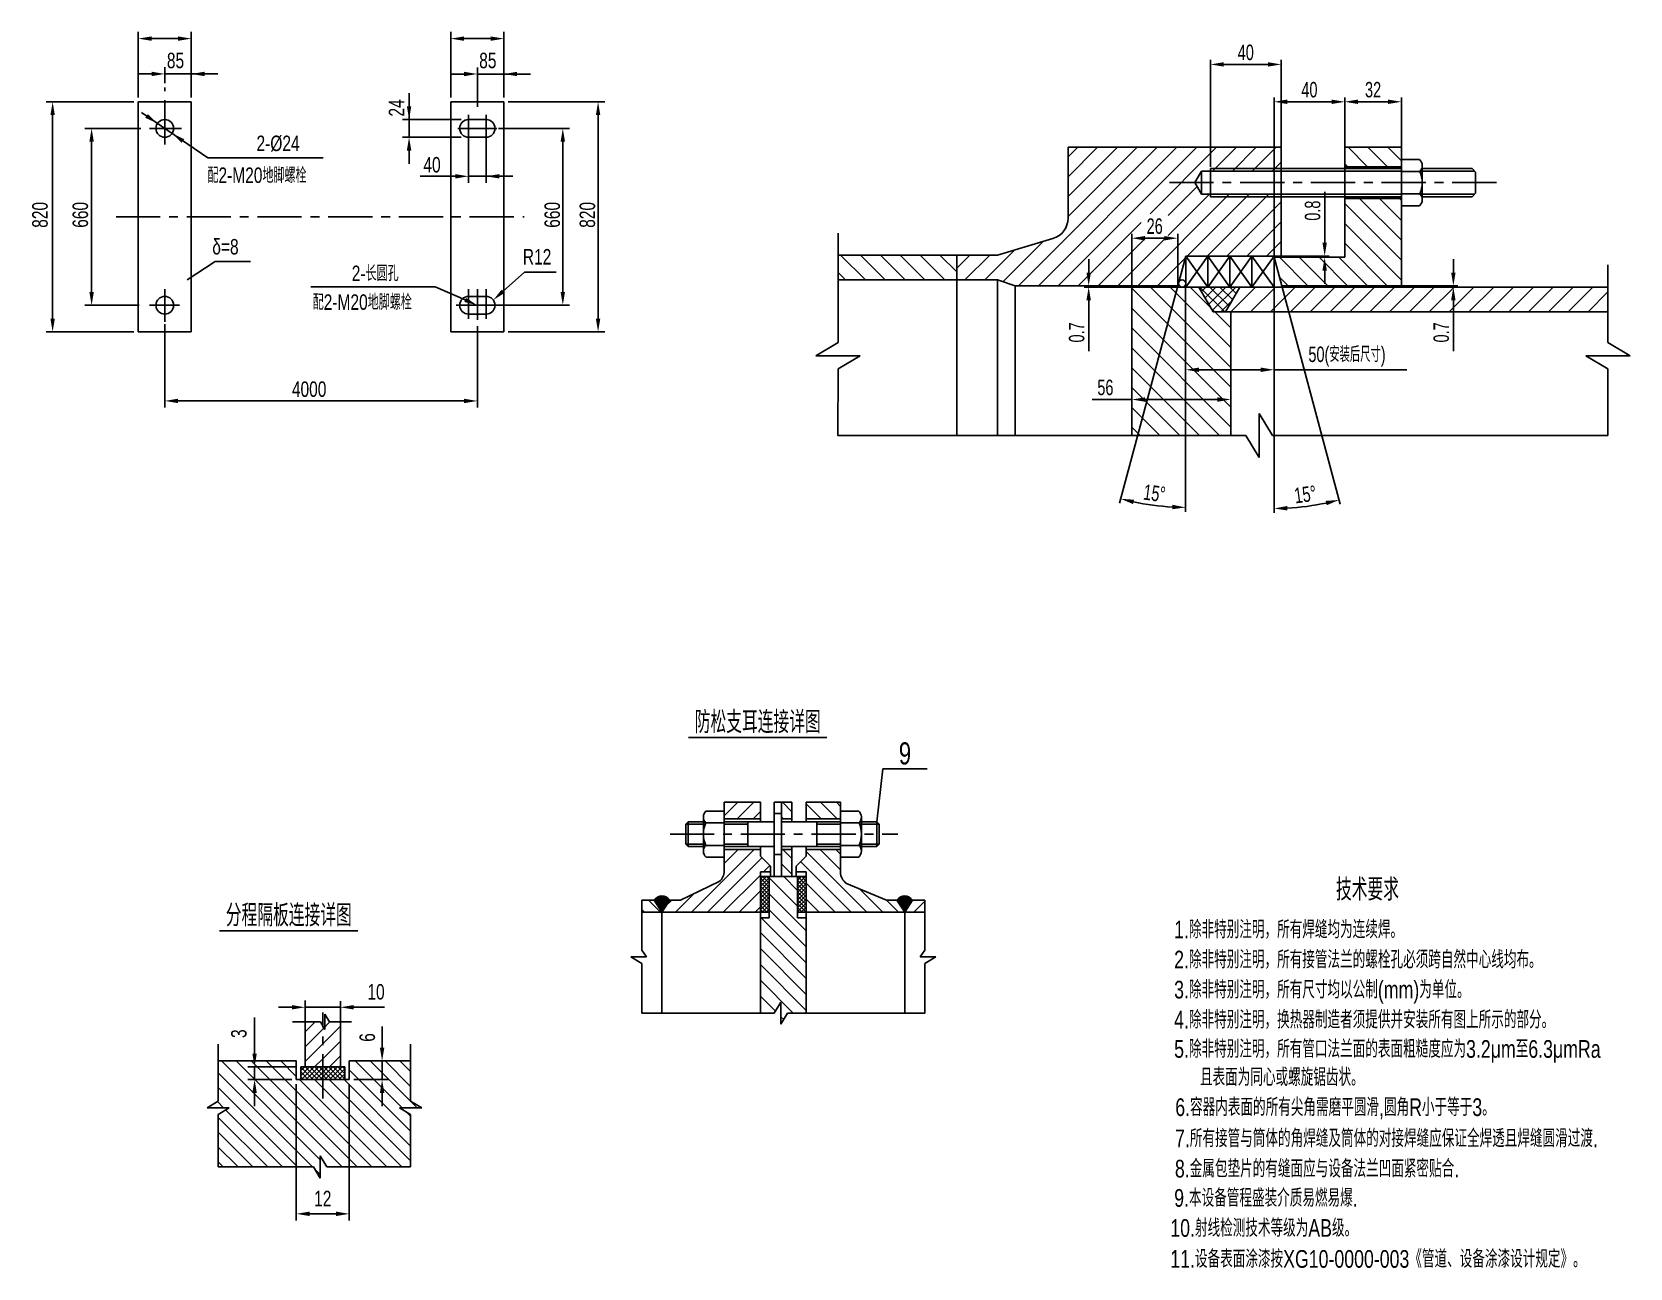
# Model space of a CAD drawing. Extents: x 54 to 831, y 10 to 584.
# Drawn here: x 53.9 to 415.4, y 14.5 to 294.1 of the extents above; entities that cross this region are included whole.
import ezdxf
from ezdxf.enums import TextEntityAlignment as Align

# ---------------------------------------------------------------- set-up
doc = ezdxf.new("R2010")
doc.units = 0
doc.header["$LTSCALE"] = 8
doc.linetypes.add('CENTER', pattern=[2, 1.25, -0.25, 0.25, -0.25])
doc.layers.get('0').update_dxf_attribs({"color": 2, "linetype": 'CONTINUOUS'})
doc.layers.get('Defpoints').update_dxf_attribs({"linetype": 'CONTINUOUS'})
doc.layers.add('CEN', color=3, linetype='CENTER')
doc.layers.add('OT', color=1, linetype='CONTINUOUS')
doc.styles.get("Standard").update_dxf_attribs({"font": 'PV_E.shx', "width": 0.7, "bigfont": 'PV_C.shx'})
doc.dimstyles.new('STANDARD$0', dxfattribs={"dimtxt": 3.5, "dimasz": 3, "dimexe": 1, "dimexo": 0, "dimgap": 0.5, "dimtad": 1, "dimdec": 0, "dimlfac": 3, "dimrnd": 1.38778e-17, "dimzin": 0, "dimdsep": 46, "dimtxsty": 'Standard', "dimcen": -3, "dimclrd": 256, "dimclre": 256, "dimclrt": 2, "dimadec": 0, "dimazin": 0, "dimtp": 1, "dimtfac": 1, "dimtdec": 0, "dimtmove": 0, "dimatfit": 2, "dimfxl": 0, "dimtolj": 1, "dimtzin": 9, "dimlwd": -1, "dimlwe": -1, "dimarcsym": 0})
doc.dimstyles.new('STANDARD$2', dxfattribs={"dimtxt": 3.5, "dimasz": 3, "dimexe": 1.5, "dimexo": 1, "dimgap": 0.5, "dimtad": 1, "dimzin": 0, "dimdsep": 46, "dimtxsty": 'Standard', "dimcen": 0.09, "dimclrd": 7, "dimclre": 7, "dimclrt": 2, "dimadec": 0, "dimazin": 0, "dimtfac": 1, "dimtofl": 0, "dimtmove": 2, "dimatfit": 3, "dimfxl": 0, "dimtolj": 1, "dimlwd": 25, "dimlwe": 25, "dimarcsym": 0})
pattern_1 = [(135, (-78.801, -93.479), (-1.796051, -1.796051), [])]

# ---------------------------------------------------------------- blocks, each defined once
blk = doc.blocks.new('*X7')
at = {"color": 0}
for p, q in [((49.19, 42.37), (51.84, 45.03)), ((49.19, 43.43), (50.78, 45.03)), ((49.19, 44.5), (49.72, 45.03)), ((52.05, 41.56), (49.19, 44.42)), ((49.19, 41.31), (52.05, 44.18)), ((52.05, 42.62), (49.65, 45.03)), ((52.05, 43.68), (50.71, 45.03)), ((52.05, 44.74), (51.77, 45.03)), ((52.05, 40.5), (49.19, 43.36)), ((49.19, 40.25), (52.05, 43.11)), ((52.05, 39.44), (49.19, 42.3)), ((49.19, 39.19), (52.05, 42.05)), ((52.05, 38.38), (49.19, 41.24)), ((49.19, 38.13), (52.05, 40.99)), ((52.05, 37.32), (49.19, 40.18)), ((49.19, 37.07), (52.05, 39.93)), ((52.05, 36.26), (49.19, 39.12)), ((49.19, 36.01), (52.05, 38.87)), ((52.05, 35.2), (49.19, 38.06)), ((51.16, 35.03), (49.19, 37)), ((49.27, 35.03), (52.05, 37.81)), ((50.33, 35.03), (52.05, 36.75)), ((50.1, 35.03), (49.19, 35.94)), ((51.39, 35.03), (52.05, 35.69))]:
    blk.add_line(p, q, dxfattribs=at)
blk = doc.blocks.new('*D37')
for p, q in [((346.34, 246.41), (346.34, 257.95)), ((334.89, 243.13), (347.34, 243.13)), ((336.49, 243.41), (347.34, 243.41)), ((346.34, 243.13), (346.34, 243.41)), ((346.34, 240.13), (346.34, 237.13))]:
    blk.add_line(p, q)
for points in [[(345.84, 246.41), (346.84, 246.41), (346.34, 243.41)], [(345.84, 240.13), (346.84, 240.13), (346.34, 243.13)]]:
    blk.add_solid(points)
at = {"layer": 'Defpoints', "color": 0}
for p in [(334.89, 243.13), (336.49, 243.41), (346.34, 243.41)]:
    blk.add_point(p, dxfattribs=at)
at = {"color": 2, "insert": (343.62, 253.68), "char_height": 3.5, "attachment_point": 5, "rotation": 90}
blk.add_mtext('\\A1;0.8', dxfattribs=at)
blk = doc.blocks.new('*D38')
for p, q in [((302.69, 236.41), (302.69, 248.44)), ((310.09, 247.44), (305.69, 247.44)), ((313.09, 236.69), (313.09, 248.44))]:
    blk.add_line(p, q)
for points in [[(305.69, 247.94), (305.69, 246.94), (302.69, 247.44)], [(310.09, 247.94), (310.09, 246.94), (313.09, 247.44)]]:
    blk.add_solid(points)
at = {"layer": 'Defpoints', "color": 0}
for p in [(302.69, 247.44), (302.69, 236.41), (313.09, 236.69)]:
    blk.add_point(p, dxfattribs=at)
at = {"color": 2, "insert": (307.89, 250.16), "char_height": 3.5, "attachment_point": 5}
blk.add_mtext('\\A1;26', dxfattribs=at)
blk = doc.blocks.new('*D39')
for p, q in [((314.89, 236.41), (314.89, 216.69)), ((334.89, 236.41), (334.89, 216.69)), ((317.89, 217.69), (331.89, 217.69)), ((334.89, 217.69), (364.89, 217.69))]:
    blk.add_line(p, q)
for points in [[(317.89, 218.19), (317.89, 217.19), (314.89, 217.69)], [(331.89, 218.19), (331.89, 217.19), (334.89, 217.69)]]:
    blk.add_solid(points)
at = {"layer": 'Defpoints', "color": 0}
for p in [(314.89, 236.41), (334.89, 236.41), (334.89, 217.69)]:
    blk.add_point(p, dxfattribs=at)
at = {"color": 2, "insert": (351.39, 220.67), "char_height": 3.5, "attachment_point": 5}
blk.add_mtext('\\A1;50(安装后尺寸)', dxfattribs=at)
blk = doc.blocks.new('*D40')
for p, q in [((334.89, 243.13), (334.89, 279.3)), ((350.89, 268.01), (350.89, 279.3)), ((347.89, 278.3), (337.89, 278.3))]:
    blk.add_line(p, q)
for points in [[(337.89, 278.8), (337.89, 277.8), (334.89, 278.3)], [(347.89, 278.8), (347.89, 277.8), (350.89, 278.3)]]:
    blk.add_solid(points)
at = {"layer": 'Defpoints', "color": 0}
for p in [(334.89, 278.3), (350.89, 268.01), (334.89, 243.13)]:
    blk.add_point(p, dxfattribs=at)
at = {"color": 2, "insert": (342.89, 281.02), "char_height": 3.5, "attachment_point": 5}
blk.add_mtext('\\A1;40', dxfattribs=at)
blk = doc.blocks.new('*D41')
for p, q in [((350.89, 268.01), (350.89, 279.3)), ((363.69, 268.01), (363.69, 279.3)), ((353.89, 278.3), (360.69, 278.3))]:
    blk.add_line(p, q)
for points in [[(353.89, 278.8), (353.89, 277.8), (350.89, 278.3)], [(360.69, 278.8), (360.69, 277.8), (363.69, 278.3)]]:
    blk.add_solid(points)
at = {"layer": 'Defpoints', "color": 0}
for p in [(363.69, 278.3), (350.89, 268.01), (363.69, 268.01)]:
    blk.add_point(p, dxfattribs=at)
at = {"color": 2, "insert": (357.29, 281.02), "char_height": 3.5, "attachment_point": 5}
blk.add_mtext('\\A1;32', dxfattribs=at)
blk = doc.blocks.new('*D42')
for p, q in [((375.45, 239.69), (375.45, 242.69)), ((363.69, 236.69), (376.45, 236.69)), ((363.69, 236.41), (376.45, 236.41)), ((375.45, 236.69), (375.45, 236.41)), ((375.45, 233.41), (375.45, 221.87))]:
    blk.add_line(p, q)
for points in [[(374.95, 239.69), (375.95, 239.69), (375.45, 236.69)], [(374.95, 233.41), (375.95, 233.41), (375.45, 236.41)]]:
    blk.add_solid(points)
at = {"layer": 'Defpoints', "color": 0}
for p in [(363.69, 236.69), (363.69, 236.41), (375.45, 236.41)]:
    blk.add_point(p, dxfattribs=at)
at = {"color": 2, "insert": (372.73, 226.14), "char_height": 3.5, "attachment_point": 5, "rotation": 90}
blk.add_mtext('\\A1;0.7', dxfattribs=at)
blk = doc.blocks.new('*D43')
for p, q in [((292.95, 239.69), (292.95, 242.69)), ((299.55, 236.69), (291.95, 236.69)), ((302.69, 236.41), (291.95, 236.41)), ((292.95, 236.69), (292.95, 236.41)), ((292.95, 233.41), (292.95, 221.87))]:
    blk.add_line(p, q)
for points in [[(292.45, 239.69), (293.45, 239.69), (292.95, 236.69)], [(292.45, 233.41), (293.45, 233.41), (292.95, 236.41)]]:
    blk.add_solid(points)
at = {"layer": 'Defpoints', "color": 0}
for p in [(292.95, 236.41), (299.55, 236.69), (302.69, 236.41)]:
    blk.add_point(p, dxfattribs=at)
at = {"color": 2, "insert": (290.24, 226.14), "char_height": 3.5, "attachment_point": 5, "rotation": 90}
blk.add_mtext('\\A1;0.7', dxfattribs=at)
blk = doc.blocks.new('*D44')
for p, q in [((313.09, 236.69), (299.92, 187.54)), ((314.89, 236.41), (314.89, 185.57))]:
    blk.add_line(p, q)
blk.add_arc((314.89, 243.41), 56.84, 258.0246, 266.9754)
for points in [[(302.98, 187.32), (303.22, 188.3), (300.18, 188.51)], [(311.91, 187.15), (311.88, 186.15), (314.89, 186.57)]]:
    blk.add_solid(points)
at = {"layer": 'Defpoints', "color": 0}
for p in [(314.89, 243.41), (314.89, 243.41), (313.09, 236.69), (314.89, 236.41), (305.02, 187.44)]:
    blk.add_point(p, dxfattribs=at)
at = {"color": 2, "insert": (307.83, 189.75), "char_height": 3.5, "attachment_point": 5, "rotation": 352.5}
blk.add_mtext('\\A1;15°', dxfattribs=at)
blk = doc.blocks.new('*D45')
for p, q in [((334.89, 236.41), (334.89, 185.31)), ((336.62, 236.69), (349.86, 187.28))]:
    blk.add_line(p, q)
blk.add_arc((334.89, 243.13), 56.81, 273.0257, 281.9743)
for points in [[(346.56, 188.04), (346.8, 187.06), (349.6, 188.25)], [(337.9, 185.89), (337.88, 186.89), (334.89, 186.31)]]:
    blk.add_solid(points)
at = {"layer": 'Defpoints', "color": 0}
for p in [(334.89, 243.41), (334.89, 243.13), (334.89, 236.41), (336.62, 236.69), (339.84, 186.53)]:
    blk.add_point(p, dxfattribs=at)
at = {"color": 2, "insert": (341.95, 189.49), "char_height": 3.5, "attachment_point": 5, "rotation": 7.5}
blk.add_mtext('\\A1;15°', dxfattribs=at)
blk = doc.blocks.new('*D46')
for p, q in [((302.69, 213.67), (302.69, 209.96)), ((325.09, 213.72), (325.09, 209.96)), ((302.69, 210.96), (293.77, 210.96)), ((322.09, 210.96), (305.69, 210.96))]:
    blk.add_line(p, q)
for points in [[(305.69, 211.46), (305.69, 210.46), (302.69, 210.96)], [(322.09, 211.46), (322.09, 210.46), (325.09, 210.96)]]:
    blk.add_solid(points)
at = {"layer": 'Defpoints', "color": 0}
for p in [(302.69, 213.67), (325.09, 213.72), (302.69, 210.96)]:
    blk.add_point(p, dxfattribs=at)
at = {"color": 2, "insert": (296.73, 213.68), "char_height": 3.5, "attachment_point": 5}
blk.add_mtext('\\A1;56', dxfattribs=at)
blk = doc.blocks.new('*X47')
at = {"color": 0}
for p, q in [((151.6, 198.42), (149.46, 200.55)), ((149.66, 196.82), (149.26, 197.23)), ((151.6, 187.82), (149.54, 189.87)), ((151.6, 184.28), (149.26, 186.62))]:
    blk.add_line(p, q, dxfattribs=at)
blk = doc.blocks.new('*D48')
for p, q in [((320.49, 263.61), (320.49, 287.75)), ((323.49, 286.75), (333.49, 286.75)), ((336.49, 268.01), (336.49, 287.75))]:
    blk.add_line(p, q)
for points in [[(323.49, 287.25), (323.49, 286.25), (320.49, 286.75)], [(333.49, 287.25), (333.49, 286.25), (336.49, 286.75)]]:
    blk.add_solid(points)
at = {"layer": 'Defpoints', "color": 0}
for p in [(336.49, 286.75), (336.49, 268.01), (320.49, 263.61)]:
    blk.add_point(p, dxfattribs=at)
at = {"color": 2, "insert": (328.49, 289.46), "char_height": 3.5, "attachment_point": 5}
blk.add_mtext('\\A1;40', dxfattribs=at)

msp = doc.modelspace()

# ---------------------------------------------------------------- hatches: boundary and pattern name
h = msp.add_hatch()
h.set_pattern_fill('ANSI31', color=256, angle=90, style=0)
h.paths.add_polyline_path([(363.6917907, 268.0094913), (350.8917907, 268.0094913), (350.8917907, 263.6094913), (363.6917907, 263.6094913)])
h.paths.add_polyline_path([(363.6917907, 256.4094913), (350.8917907, 256.4094913), (350.8917907, 243.1294913), (334.8917907, 243.1294913), (336.6173835, 236.6894913), (363.6917907, 236.6894913)])
h = msp.add_hatch()
h.set_pattern_fill('ANSI31', color=256, angle=90, style=0)
h.paths.add_polyline_path([(263.0911722, 243.6094913), (236.2549125, 243.6094913), (236.2549125, 238.0094913), (263.0911722, 238.0094913)])
h = msp.add_hatch()
h.set_pattern_fill('ANSI31', color=256, angle=90, style=0)
h.paths.add_polyline_path([(325.0911722, 230.8094913), (321.0911722, 230.8094913), (317.8580107, 236.4094913), (302.6911722, 236.4094913), (302.6911722, 202.8255019), (325.0911722, 202.8255019)])
h.paths.add_polyline_path([(321.8575165, 223.199324), (327.9260649, 223.199324), (327.9260649, 217.6186153), (321.8575165, 217.6186153)], flags=9)
h = msp.add_hatch()
h.set_pattern_fill('ANSI37', color=256, scale=0.5, style=0)
h.paths.add_polyline_path([(327.1243337, 236.4094913), (317.8580107, 236.4094913), (321.0911722, 230.8094913), (323.8911722, 230.8094913)])
h = msp.add_hatch()
h.set_pattern_fill('ANSI31', color=256, style=0)
h.paths.add_polyline_path([(410.4210974, 236.4094913), (327.1243337, 236.4094913), (323.8911722, 230.8094913), (410.4210974, 230.8094913)])
h = msp.add_hatch()
h.set_pattern_fill('ANSI31', color=256, scale=0.8, angle=90, style=0)
h.set_pattern_definition(pattern_1)
h.paths.add_polyline_path([(236.817197, 116.1507558), (236.817197, 119.8872486), (229.0676759, 119.8872486), (229.0676759, 116.1507558)])
h.paths.add_polyline_path([(229.0676759, 95.0272404), (251.321766, 95.0272404), (249.5694833, 97.7675319), (247.085365, 97.7675319), (238.1608533, 101.5377403, -0.2515899324), (236.817197, 104.039045), (236.817197, 109.2029399), (229.0676759, 109.2029399), (229.0676759, 107.6673483), (226.7999527, 105.399625), (226.7999527, 104.1378442), (229.0676759, 104.1378442)])
h.paths.add_polyline_path([(196.4175643, 95.0272404), (194.6526758, 97.7675319), (191.8681082, 97.7675319), (191.8681082, 95.0272404)])
h = msp.add_hatch()
h.set_pattern_fill('ANSI31', color=256, scale=0.8, style=0)
h.set_pattern_definition([(45, (-78.801, -93.479), (-1.796051, 1.796051), [])])
h.paths.add_polyline_path([(218.6716544, 116.1507558), (218.6716544, 119.8872486), (210.5071305, 119.8872486), (210.5071305, 116.1507558)])
h.paths.add_polyline_path([(218.6716544, 104.1378442), (220.9393776, 104.1378442), (220.9393776, 105.399625), (218.6716544, 107.6673483), (218.6716544, 109.2029399), (210.5071305, 109.2029399), (210.5071305, 104.300141, -0.2283962568), (209.3762372, 101.9535605), (200.6539653, 97.7675319), (198.169847, 97.7675319), (196.4175643, 95.0272404), (196.4965556, 95.0272404), (218.6716544, 95.0272404)])
h.paths.add_polyline_path([(255.871222, 95.0272404), (255.871222, 97.7675319), (253.0866545, 97.7675319), (251.321766, 95.0272404)])
h = msp.add_hatch()
h.set_pattern_fill('ANSI31', color=256, scale=0.8, angle=90, style=0)
h.set_pattern_definition(pattern_1)
h.paths.add_polyline_path([(229.0676759, 93.7680743), (227.0784544, 93.7680743), (227.0784544, 103.064334), (220.6608759, 103.064334), (220.6608759, 93.7680743), (218.6716544, 93.7680743), (218.6716544, 72.1750566), (221.8258939, 72.1750566), (223.3258939, 74.6750566), (223.3258939, 69.6750566), (224.8258939, 72.1750566), (229.0676759, 72.1750566)])
h = msp.add_hatch()
h.set_pattern_fill('ANSI37', color=256, scale=5, angle=90, style=0)
h.set_pattern_definition([(135, (74.21306, -94.9026), (-0.4419417, -0.4419417), []), (225, (74.21306, -94.9026), (0.4419417, -0.4419417), [])])
h.paths.add_polyline_path([(220.6608759, 103.064334), (218.6716544, 103.064334), (218.6716544, 95.0272404), (220.6608759, 95.0272404)])
h.paths.add_polyline_path([(229.0676759, 103.064334), (227.0784544, 103.064334), (227.0784544, 95.0272404), (229.0676759, 95.0272404)])
h = msp.add_hatch()
h.set_pattern_fill('ANSI31', color=256, scale=0.75, angle=90, style=0)
h.set_pattern_definition([(135, (-274.2636, -146.8647), (-1.683798, -1.683798), [])])
h.paths.add_polyline_path([(98.5094266, 50.7808317), (96.1062036, 49.3388979), (96.0093708, 49.2420651), (95.9923032, 37.3964712), (117.5720421, 37.3964712), (119.0720421, 34.8964712), (119.0720421, 39.8964712), (120.5720421, 37.3964712), (139.5509728, 37.3964712), (139.5509728, 49.2808317), (137.0509728, 50.7808317), (141.5844416, 50.7808317), (141.7593908, 50.955781), (139.5509728, 52.2808317), (139.5509728, 61.3699365), (125.6829411, 61.3699365), (125.6829411, 57.1559656), (113.6829411, 57.1559656), (113.6829411, 61.3699365), (96.0094266, 61.3699365), (96.0094266, 52.2808317), (93.5094266, 50.7808317)])

# ---------------------------------------------------------------- linework, layer by layer
for p, q in [((77.9394383, 279.2811599), (77.9394383, 294.0888668)), ((89.9394383, 279.2811599), (89.9394383, 294.0888668)), ((148.6454315, 279.2811599), (148.6454315, 294.0836224)), ((160.6454315, 279.2811599), (160.6454315, 294.0836224)), ((86.9394383, 292.5888668), (80.9394383, 292.5888668)), ((151.6454315, 292.5836224), (157.6454315, 292.5836224)), ((83.9394383, 282.5248525), (83.9394383, 286.0993549)), ((89.9394383, 279.2811599), (89.9394383, 286.0993549)), ((154.6454315, 277.1933728), (154.6454315, 286.0836224)), ((160.6454315, 279.2811599), (160.6454315, 286.0836224)), ((80.9394383, 284.5993549), (77.9394383, 284.5993549)), ((83.9394383, 284.5993549), (95.9394383, 284.5993549)), ((151.6454315, 284.5836224), (148.6454315, 284.5836224)), ((154.6454315, 284.5836224), (166.6454315, 284.5836224)), ((139.2010135, 270.2811599), (139.2010135, 280.2811599)), ((76.9394383, 278.2811599), (57.0661704, 278.2811599)), ((58.5661704, 275.2811599), (58.5661704, 229.2811599)), ((93.6817011, 265.654191), (78.6999191, 275.8452325)), ((161.6454315, 278.2811599), (183.4570251, 278.2811599)), ((181.9570251, 275.2811599), (181.9570251, 229.2811599)), ((78.5006705, 272.2811599), (65.882545, 272.2811599)), ((150.9523464, 274.2811599), (137.7010135, 274.2811599)), ((159.4009291, 272.2811599), (175.480305, 272.2811599)), ((67.382545, 269.2811599), (67.382545, 235.2811599)), ((150.9523464, 270.2811599), (137.7010135, 270.2811599)), ((152.6454315, 269.2811599), (152.6454315, 259.9470243)), ((156.6454315, 269.2811599), (156.6454315, 259.9470243)), ((173.980305, 269.2811599), (173.980305, 235.2811599)), ((277.1006439, 236.6894913), (308.4206439, 268.0094913)), ((281.5907719, 236.6894913), (312.9107719, 268.0094913)), ((286.0809, 236.6894913), (317.4009, 268.0094913)), ((288.2911722, 265.8405319), (290.4601316, 268.0094913)), ((288.2911722, 261.3504038), (294.9502597, 268.0094913)), ((288.2911722, 256.8602757), (299.4403878, 268.0094913)), ((288.2911722, 252.3701477), (303.9305158, 268.0094913)), ((306.8315736, 252.9500369), (321.8910281, 268.0094913)), ((320.9811561, 262.6094913), (326.3811561, 268.0094913)), ((325.4712842, 262.6094913), (330.8712842, 268.0094913)), ((329.9614123, 262.6094913), (335.3614123, 268.0094913)), ((93.6817011, 265.654191), (119.7772895, 265.654191)), ((139.2464299, 267.2811599), (139.2464299, 264.2811599)), ((334.4515403, 262.6094913), (336.4917907, 264.6497418)), ((149.6454315, 261.4470243), (141.7076646, 261.4470243)), ((152.6454315, 261.4470243), (162.6454315, 261.4470243)), ((320.4917907, 262.6094913), (363.6917907, 262.6094913)), ((368.4093218, 262.6094913), (380.2917907, 262.6094913)), ((304.0414123, 236.6894913), (324.7614123, 257.4094913)), ((310.9254464, 252.5537816), (317.4996296, 259.1279648)), ((310.9254464, 248.0636535), (320.2712842, 257.4094913)), ((315.2515403, 243.4094913), (329.2515403, 257.4094913)), ((319.7416684, 243.4094913), (333.7416684, 257.4094913)), ((320.4917907, 257.4094913), (363.6917907, 257.4094913)), ((368.4093218, 257.4094913), (380.2917907, 257.4094913)), ((324.2317964, 243.4094913), (336.4917907, 255.6694856)), ((290.5710281, 236.6894913), (304.856898, 250.9753612)), ((328.7219245, 243.4094913), (336.4917907, 251.1793576)), ((236.2549125, 223.8790107), (236.2549125, 248.6094913)), ((273.5237614, 237.6027369), (282.6330917, 246.7120672)), ((295.0611561, 236.6894913), (305.740993, 247.3693282)), ((299.5512842, 236.6894913), (310.2311211, 247.3693282)), ((333.2120526, 243.4094913), (336.4917907, 246.6892295)), ((263.0911722, 240.6405319), (266.0601316, 243.6094913)), ((264.9502597, 238.0094913), (270.5502597, 243.6094913)), ((269.4403878, 238.0094913), (276.218623, 244.7877266)), ((308.5315403, 236.6894913), (314.7601133, 242.9180643)), ((89.0116991, 238.0177352), (95.3091102, 242.21286)), ((103.3418523, 242.21286), (95.3091102, 242.21286)), ((160.4961628, 235.4631239), (165.3241943, 239.7490509)), ((165.3241943, 239.7490509), (166.0028294, 239.7490509)), ((166.0028294, 239.7490509), (172.498956, 239.7490509)), ((410.4210974, 223.8790107), (410.4210974, 241.4094913)), ((116.9952829, 236.4496453), (145.1176081, 236.4496453)), ((151.8969661, 233.4836316), (145.1176081, 236.4496453)), ((313.0216684, 236.6894913), (313.1166123, 236.7844353)), ((78.1726798, 232.2811599), (65.882545, 232.2811599)), ((158.9533156, 232.2811599), (175.480305, 232.2811599)), ((83.9394383, 227.9719971), (83.9394383, 209.1433842)), ((76.9394383, 226.2811599), (57.0661704, 226.2811599)), ((154.6454315, 227.5618055), (154.6454315, 209.1433842)), ((161.6454315, 226.2811599), (183.4570251, 226.2811599)), ((231.2549125, 220.8790107), (236.2549125, 223.8790107)), ((241.2549125, 220.8790107), (231.2549125, 220.8790107)), ((241.2549125, 220.8790107), (236.2549125, 217.8790107)), ((405.4210974, 220.8790107), (410.4210974, 217.8790107)), ((405.4210974, 220.8790107), (415.4210974, 220.8790107)), ((415.4210974, 220.8790107), (410.4210974, 223.8790107)), ((414.8379333, 221.2289091), (414.4880349, 220.8790107)), ((236.263565, 217.8842021), (236.1864188, 202.8255019)), ((410.4210974, 217.8790107), (410.4210974, 202.8255019)), ((86.9394383, 210.6433842), (151.6454315, 210.6433842)), ((331.5053746, 207.8255019), (331.5053746, 197.8255019)), ((331.5053746, 207.8255019), (334.5053746, 202.8255019)), ((328.5053746, 202.8255019), (236.1864188, 202.8255019)), ((331.5053746, 197.8255019), (328.5053746, 202.8255019)), ((334.5053746, 202.8255019), (410.4210974, 202.8255019)), ((245.0147417, 115.4559742), (246.3910337, 127.4370823)), ((201.8095859, 114.9559742), (205.7895995, 114.9559742)), ((236.817197, 114.9559742), (231.4723214, 114.9559742)), ((245.5147417, 114.9559742), (241.5347281, 114.9559742)), ((201.8095859, 110.3977215), (205.7895995, 110.3977215)), ((236.817197, 110.3977215), (231.4723214, 110.3977215)), ((245.5147417, 110.3977215), (241.5347281, 110.3977215)), ((191.8681082, 86.4485595), (191.8681082, 97.7675319)), ((196.8089348, 95.6392816), (194.6643008, 97.7839156)), ((195.5899913, 98.5181386), (194.7258183, 97.6539656)), ((196.8965012, 95.7762216), (194.7622913, 97.9104314)), ((195.0024096, 98.1550633), (194.7882439, 97.9408976)), ((195.9209184, 98.6245594), (194.8137679, 97.5174088)), ((196.9840676, 95.9131616), (194.868685, 98.0285442)), ((196.1907681, 98.6699026), (194.9017175, 97.380852)), ((197.0716341, 96.0501015), (194.9833845, 98.1383511)), ((196.4265606, 98.6811887), (194.9896671, 97.2442952)), ((196.6390192, 98.6691409), (195.0776167, 97.1077384)), ((197.1592005, 96.1870415), (195.1064302, 98.2398118)), ((196.833702, 98.6393173), (195.1655663, 96.9711816)), ((197.2467669, 96.3239815), (195.2380039, 98.3327445)), ((197.0139111, 98.59502), (195.2535159, 96.8346248)), ((197.1817734, 98.5383759), (195.3414655, 96.698068)), ((197.3343333, 96.4609215), (195.3784443, 98.4168105)), ((197.3387269, 98.470823), (195.4294151, 96.5615112)), ((197.4857685, 98.3933582), (195.5173647, 96.4249544)), ((197.4218998, 96.5978614), (195.528279, 98.4914823)), ((197.623591, 98.3066742), (195.6053143, 96.2883976)), ((197.5094662, 96.7348014), (195.6882788, 98.5559888)), ((197.7526627, 98.2112396), (195.6932639, 96.1518408)), ((197.8732744, 98.1073449), (195.7812135, 96.015284)), ((197.5970326, 96.8717414), (195.8595511, 98.6092229)), ((197.9855658, 97.9951298), (195.8691631, 95.8787271)), ((198.0895374, 97.8745951), (195.9571127, 95.7421703)), ((197.6845991, 97.0086814), (196.043701, 98.6495794)), ((198.1039885, 97.6645398), (196.0450623, 95.6056135)), ((197.7721655, 97.1456213), (196.2431302, 98.6746566)), ((197.8597319, 97.2825613), (196.4616406, 98.6806526)), ((197.9472983, 97.4195013), (196.7058404, 98.6609592)), ((198.0348648, 97.5564413), (196.989238, 98.6020681)), ((198.1224312, 97.6933812), (197.350822, 98.4649905)), ((250.2323886, 98.3809736), (249.5887761, 97.7373611)), ((251.7539716, 95.6983136), (249.6181849, 97.8341003)), ((250.6460935, 98.5701721), (249.6763425, 97.6004211)), ((251.8419212, 95.8348704), (249.7194621, 97.9573294)), ((250.9477536, 98.6473258), (249.763909, 97.4634811)), ((251.9298708, 95.9714272), (249.829088, 98.0722099)), ((251.2025064, 98.6775721), (249.8514754, 97.3265411)), ((251.4283433, 98.6789026), (249.9390418, 97.1896012)), ((252.0178204, 96.107984), (249.9470191, 98.1787852)), ((251.633392, 98.6594449), (250.0266082, 97.0526612)), ((252.10577, 96.2445408), (250.0733497, 98.276961)), ((251.8221365, 98.623683), (250.1141747, 96.9157212)), ((251.9973392, 98.5743794), (250.2017411, 96.7787813)), ((252.1937196, 96.3810976), (250.20832, 98.3664971)), ((252.1608189, 98.5133526), (250.2893075, 96.6418413)), ((252.2816691, 96.5176544), (250.3523373, 98.4469863)), ((252.3138203, 98.4418477), (250.376874, 96.5049013)), ((252.45721, 98.360731), (250.4644404, 96.3679613)), ((252.3696187, 96.6542112), (250.5060155, 98.5178145)), ((252.5915862, 98.2706007), (250.5520068, 96.2310214)), ((252.7173438, 98.171852), (250.6395733, 96.0940814)), ((252.4575683, 96.790768), (250.6702423, 98.578094)), ((252.8347128, 98.0647145), (250.7271397, 95.9571414)), ((252.9437779, 97.9492732), (250.8147061, 95.8202014)), ((252.5455179, 96.9273248), (250.8462941, 98.6265487)), ((253.0444864, 97.8254754), (250.9022725, 95.6832615)), ((252.6334675, 97.0638816), (251.0360388, 98.6613104)), ((252.7214171, 97.2004384), (251.2423236, 98.679532)), ((252.8093667, 97.3369952), (251.469797, 98.6765649)), ((252.8973163, 97.473552), (251.7269683, 98.6439001)), ((252.9852659, 97.6101089), (252.0330432, 98.5623316)), ((253.0732155, 97.7466657), (252.4623076, 98.3575736)), ((255.871222, 86.4485595), (255.871222, 97.7675319)), ((196.7213683, 95.5023417), (195.0082177, 97.2154923)), ((196.6338019, 95.3654017), (195.4144382, 96.5847654)), ((196.5462355, 95.2284617), (195.8206587, 95.9540384)), ((197.7058152, 97.0418601), (196.1330119, 95.4690567)), ((197.307642, 96.4191805), (196.2209615, 95.3324999)), ((196.458669, 95.0915217), (196.2268793, 95.3233115)), ((196.9094688, 95.7965008), (196.3089111, 95.1959431)), ((196.5112955, 95.1738212), (196.3968607, 95.0593863)), ((251.666022, 95.5617568), (249.7632197, 97.4645591)), ((251.5780724, 95.4251999), (250.1613929, 96.8418794)), ((251.4901228, 95.2886431), (250.5595662, 96.2191998)), ((251.4021732, 95.1520863), (250.9577394, 95.5965201)), ((252.861575, 97.4180575), (250.989839, 95.5463215)), ((252.4553544, 96.7873306), (251.0774054, 95.4093815)), ((252.0491339, 96.1566036), (251.1649718, 95.2724415)), ((251.6429134, 95.5258767), (251.2525383, 95.1355016)), ((192.8818138, 84.9485595), (189.3681082, 84.9485595)), ((189.3681082, 84.9485595), (191.8681082, 83.4485595)), ((191.8681082, 86.4485595), (192.8818138, 84.9485595)), ((191.8681082, 72.1750566), (191.8681082, 83.4485595)), ((255.871222, 86.4485595), (254.8575164, 84.9485595)), ((254.8575164, 84.9485595), (258.371222, 84.9485595)), ((258.371222, 84.9485595), (255.871222, 83.4485595)), ((255.871222, 72.1750566), (255.871222, 83.4485595)), ((112.6829411, 73.5131199), (109.6829411, 73.5131199)), ((115.6829411, 67.9496081), (115.6829411, 75.0131199)), ((115.6829411, 73.5131199), (123.6829411, 73.5131199)), ((123.6829411, 67.9557717), (123.6829411, 74.8735177)), ((126.6829411, 73.5131199), (129.6829411, 73.5131199)), ((129.6829411, 73.5131199), (133.6681024, 73.5131199)), ((223.3258939, 74.6750566), (221.8258939, 72.1750566)), ((223.3258939, 69.6750566), (223.3258939, 74.6750566)), ((104.2509985, 63.0182166), (104.2509985, 71.1660733)), ((119.1266333, 70.2248228), (112.8534922, 70.2248228)), ((115.6829411, 67.9668319), (117.9409319, 70.2248228)), ((120.1766333, 68.4748228), (119.1266333, 70.2248228)), ((119.6829411, 68.5992359), (121.308362, 70.2246568)), ((119.6829411, 65.2316398), (123.6829411, 69.2316398)), ((120.1766333, 71.9748228), (121.2266333, 70.2248228)), ((120.1766333, 71.9748228), (120.1766333, 68.4748228)), ((121.2266333, 70.2248228), (126.1620896, 70.2148001)), ((133.0975515, 67.3699365), (133.0975515, 69.1534849)), ((191.8681082, 72.1750566), (221.8258939, 72.1750566)), ((224.8258939, 72.1750566), (223.3258939, 69.6750566)), ((224.8258939, 72.1750566), (255.871222, 72.1750566)), ((96.0094266, 52.2808317), (96.0094266, 65.2055695)), ((115.6829411, 64.5992359), (119.6829411, 68.5992359)), ((115.6829411, 61.2316398), (119.6829411, 65.2316398)), ((119.6829411, 61.8640438), (123.6829411, 65.8640438)), ((133.0975515, 64.3699365), (133.0975515, 67.3699365)), ((139.5509728, 52.2808317), (139.5509728, 65.2055695)), ((117.8371139, 60.0182166), (119.6829411, 61.8640438)), ((121.2047099, 60.0182166), (123.6829411, 62.4964477)), ((113.6829411, 60.0182166), (102.7509985, 60.0182166)), ((104.2509985, 60.0182166), (104.2509985, 57.1559656)), ((126.6829411, 61.3699365), (134.5975515, 61.3699365)), ((133.0975515, 57.1559656), (133.0975515, 61.3699365)), ((112.6829411, 57.1559656), (102.7509985, 57.1559656)), ((113.6829411, 56.1559656), (113.6829411, 25.296446)), ((125.6829411, 56.1559656), (125.6829411, 25.296446)), ((126.6829411, 57.1559656), (134.5975515, 57.1559656)), ((93.5094266, 50.7808317), (96.0094266, 52.2808317)), ((98.5094266, 50.7808317), (93.5094266, 50.7808317)), ((98.5094266, 50.7808317), (96.0094266, 49.2808317)), ((104.2509985, 54.1559656), (104.2509985, 51.1559656)), ((133.0975515, 54.1559656), (133.0975515, 51.1559656)), ((137.0509728, 50.7808317), (142.0509728, 50.7808317)), ((137.0509728, 50.7808317), (139.5509728, 49.2808317)), ((142.0509728, 50.7808317), (139.5509728, 52.2808317)), ((141.7593908, 50.955781), (141.5844416, 50.7808317)), ((96.0094266, 49.2808317), (95.9923032, 37.3964712)), ((96.1062036, 49.3388979), (96.0093545, 49.2420488)), ((139.5509728, 49.2808317), (139.5509728, 37.3964712)), ((119.0720421, 39.8964712), (120.5720421, 37.3964712)), ((119.0720421, 39.8964712), (119.0720421, 34.8964712)), ((117.5720421, 37.3964712), (95.9923032, 37.3964712)), ((119.0720421, 34.8964712), (117.5720421, 37.3964712)), ((120.5720421, 37.3964712), (139.5509728, 37.3964712)), ((116.6829411, 26.796446), (122.6829411, 26.796446))]:
    msp.add_line(p, q)
for points in [[(80.9394383, 293.0888668), (80.9394383, 292.0888668), (77.9394383, 292.5888668)], [(86.9394383, 293.0888668), (86.9394383, 292.0888668), (89.9394383, 292.5888668)], [(151.6454315, 293.0836224), (151.6454315, 292.0836224), (148.6454315, 292.5836224)], [(157.6454315, 293.0836224), (157.6454315, 292.0836224), (160.6454315, 292.5836224)], [(80.9394383, 285.0993549), (80.9394383, 284.0993549), (83.9394383, 284.5993549)], [(92.9394383, 285.0993549), (92.9394383, 284.0993549), (89.9394383, 284.5993549)], [(151.6454315, 285.0836224), (151.6454315, 284.0836224), (154.6454315, 284.5836224)], [(163.6454315, 285.0836224), (163.6454315, 284.0836224), (160.6454315, 284.5836224)], [(58.0661704, 275.2811599), (59.0661704, 275.2811599), (58.5661704, 278.2811599)], [(79.5240262, 274.6799379), (80.0864657, 275.5067764), (82.2857614, 273.4060388)], [(139.7010135, 277.2811599), (138.7010135, 277.2811599), (139.2010135, 274.2811599)], [(181.4570251, 275.2811599), (182.4570251, 275.2811599), (181.9570251, 278.2811599)], [(66.882545, 269.2811599), (67.882545, 269.2811599), (67.382545, 272.2811599)], [(173.480305, 269.2811599), (174.480305, 269.2811599), (173.980305, 272.2811599)], [(87.7659378, 269.0241825), (88.3351116, 269.8463998), (85.5838729, 271.1428124)], [(139.7010135, 267.2811599), (138.7010135, 267.2811599), (139.2010135, 270.2811599)], [(149.6454315, 261.9470243), (149.6454315, 260.9470243), (152.6454315, 261.4470243)], [(159.6454315, 261.9470243), (159.6454315, 260.9470243), (156.6454315, 261.4470243)], [(66.882545, 235.2811599), (67.882545, 235.2811599), (67.382545, 232.2811599)], [(160.8281, 235.0892018), (160.1642257, 235.837046), (158.2526302, 233.4715012)], [(173.480305, 235.2811599), (174.480305, 235.2811599), (173.980305, 232.2811599)], [(152.097378, 233.9417091), (151.6965541, 233.025554), (154.6454315, 232.2811599)], [(58.0661704, 229.2811599), (59.0661704, 229.2811599), (58.5661704, 226.2811599)], [(181.4570251, 229.2811599), (182.4570251, 229.2811599), (181.9570251, 226.2811599)], [(86.9394383, 211.1433842), (86.9394383, 210.1433842), (83.9394383, 210.6433842)], [(151.6454315, 211.1433842), (151.6454315, 210.1433842), (154.6454315, 210.6433842)], [(112.6829411, 74.0131199), (112.6829411, 73.0131199), (115.6829411, 73.5131199)], [(126.6829411, 74.0131199), (126.6829411, 73.0131199), (123.6829411, 73.5131199)], [(104.7509985, 63.0182166), (103.7509985, 63.0182166), (104.2509985, 60.0182166)], [(133.5975515, 64.3699365), (132.5975515, 64.3699365), (133.0975515, 61.3699365)], [(104.7509985, 54.1559656), (103.7509985, 54.1559656), (104.2509985, 57.1559656)], [(133.5975515, 54.1559656), (132.5975515, 54.1559656), (133.0975515, 57.1559656)], [(116.6829411, 27.296446), (116.6829411, 26.296446), (113.6829411, 26.796446)], [(122.6829411, 27.296446), (122.6829411, 26.296446), (125.6829411, 26.796446)]]:
    msp.add_solid(points)
at = {"layer": 'CEN'}
for p, q in [((83.9394383, 268.6699404), (83.9394383, 281.5248525)), ((83.9394383, 268.6699404), (83.9394383, 276.1933728)), ((152.6454315, 268.6699404), (152.6454315, 275.3674576)), ((156.6454315, 268.6699404), (156.6454315, 275.3674576)), ((87.694936, 272.2811599), (80.4518643, 272.2811599)), ((150.2066636, 272.2811599), (159.0387828, 272.2811599)), ((311.2171773, 260.0094913), (385.4917907, 260.0094913)), ((72.9015094, 252.2811599), (165.2635316, 252.2811599)), ((83.9394383, 235.8923794), (83.9394383, 228.5618055)), ((152.6454315, 235.8923794), (152.6454315, 229.1948622)), ((154.6454315, 235.8923794), (154.6454315, 228.9719971)), ((156.6454315, 235.8923794), (156.6454315, 229.1948622)), ((87.2473225, 232.2811599), (80.4518643, 232.2811599)), ((149.878673, 232.2811599), (159.2933029, 232.2811599)), ((198.2346178, 112.6768478), (249.754851, 112.6768478)), ((119.6829411, 52.9124099), (119.6829411, 72.3469216))]:
    msp.add_line(p, q, dxfattribs=at)
at = {"layer": 'OT'}
for p, q in [((77.9394383, 252.2811599), (77.9394383, 278.2811599)), ((89.9394383, 278.2811599), (77.9394383, 278.2811599)), ((89.9394383, 252.2811599), (89.9394383, 278.2811599)), ((148.6454315, 252.2811599), (148.6454315, 278.2811599)), ((148.6454315, 278.2811599), (160.6454315, 278.2811599)), ((160.6454315, 252.2811599), (160.6454315, 278.2811599)), ((152.6454315, 274.2811599), (156.6454315, 274.2811599)), ((152.6454315, 270.2811599), (156.6454315, 270.2811599)), ((288.2911722, 268.0094913), (288.2911722, 251.9808385)), ((288.2911722, 268.0094913), (336.4917907, 268.0094913)), ((336.4917907, 268.0094913), (336.4917907, 243.4094913)), ((350.8917907, 268.0094913), (350.8917907, 243.1294913)), ((350.8917907, 268.0094913), (363.6917907, 268.0094913)), ((363.6917907, 268.0094913), (363.6917907, 236.4094913)), ((367.8078429, 265.2209112), (363.6917907, 265.2209112)), ((318.4917907, 262.6094913), (316.99068, 260.0094913)), ((318.4917907, 262.6094913), (318.4917907, 257.4094913)), ((318.4917907, 262.6094913), (320.4917907, 262.6094913)), ((320.4917907, 263.2094913), (363.6917907, 263.2094913)), ((320.4917907, 263.2094913), (320.4917907, 256.8094913)), ((350.8917907, 263.6094913), (363.6917907, 263.6094913)), ((368.4093218, 262.5510752), (363.6917907, 262.5510752)), ((368.4093218, 263.8859932), (368.4093218, 262.5510752)), ((368.4093218, 263.2094913), (379.6917907, 263.2094913)), ((368.4093218, 262.5510752), (368.4093218, 256.1329895)), ((380.4917907, 262.4094913), (379.6917907, 263.2094913)), ((380.4917907, 262.4094913), (380.4917907, 257.6094913)), ((318.4917907, 257.4094913), (316.99068, 260.0094913)), ((318.4917907, 257.4094913), (320.4917907, 257.4094913)), ((320.4917907, 256.8094913), (363.6917907, 256.8094913)), ((368.4093218, 257.4679075), (363.6917907, 257.4679075)), ((368.4093218, 256.8094913), (379.6917907, 256.8094913)), ((380.4917907, 257.6094913), (379.6917907, 256.8094913)), ((350.8917907, 256.4094913), (363.6917907, 256.4094913)), ((367.8078429, 254.7980714), (363.6917907, 254.7980714)), ((77.9394383, 252.2811599), (77.9394383, 226.2811599)), ((89.9394383, 252.2811599), (89.9394383, 226.2811599)), ((148.6454315, 252.2811599), (148.6454315, 226.2811599)), ((160.6454315, 252.2811599), (160.6454315, 226.2811599)), ((284.870442, 247.3832723), (272.2911722, 243.6094913)), ((236.2549125, 243.6094913), (272.2911722, 243.6094913)), ((263.0911722, 243.6094913), (263.0911722, 202.8255019)), ((313.0911722, 236.6894913), (314.8917907, 243.4094913)), ((319.8917907, 243.4094913), (314.8917907, 236.4094913)), ((314.8917907, 243.4094913), (319.8917907, 236.4094913)), ((314.8917907, 243.4094913), (314.8917907, 236.4094913)), ((314.8917907, 243.4094913), (336.4917907, 243.4094913)), ((324.8917907, 243.4094913), (319.8917907, 236.4094913)), ((319.8917907, 243.4094913), (324.8917907, 236.4094913)), ((319.8917907, 243.4094913), (319.8917907, 236.4094913)), ((324.8917907, 243.4094913), (329.8917907, 236.4094913)), ((329.8917907, 243.4094913), (324.8917907, 236.4094913)), ((324.8917907, 243.4094913), (324.8917907, 236.4094913)), ((329.8917907, 243.4094913), (334.8917907, 236.4094913)), ((334.8917907, 243.4094913), (329.8917907, 236.4094913)), ((329.8917907, 243.4094913), (329.8917907, 236.4094913)), ((334.8917907, 243.4094913), (334.8917907, 236.4094913)), ((336.6173835, 236.6894913), (334.8917907, 243.1294913)), ((334.8917907, 243.1294913), (350.8917907, 243.1294913)), ((236.2549125, 238.0094913), (272.2911722, 238.0094913)), ((272.2911722, 238.0094913), (276.2911722, 236.6894913)), ((272.2911722, 238.0094913), (272.2911722, 202.8255019)), ((276.2911722, 236.6894913), (313.0911722, 236.6894913)), ((276.2911722, 236.6894913), (276.2911722, 202.8255019)), ((302.6911722, 236.4094913), (302.6911722, 202.8255019)), ((302.6911722, 236.4094913), (410.4210974, 236.4094913)), ((317.8580107, 236.4094913), (321.0911722, 230.8094913)), ((327.1243337, 236.4094913), (323.8911722, 230.8094913)), ((336.6173835, 236.6894913), (363.6917907, 236.6894913)), ((152.6454315, 234.2811599), (156.6454315, 234.2811599)), ((152.6454315, 230.2811599), (156.6454315, 230.2811599)), ((321.0911722, 230.8094913), (410.4210974, 230.8094913)), ((325.0911722, 230.8094913), (325.0911722, 202.8255019)), ((89.9394383, 226.2811599), (77.9394383, 226.2811599)), ((148.6454315, 226.2811599), (160.6454315, 226.2811599)), ((246.3910337, 127.4370823), (256.3910337, 127.4370823)), ((210.5071305, 119.8872486), (210.5071305, 109.2029399)), ((218.6716544, 119.8872486), (210.5071305, 119.8872486)), ((218.6716544, 115.4559742), (218.6716544, 119.8872486)), ((225.8090669, 119.8872486), (221.8306229, 119.8872486)), ((221.8306229, 103.064334), (221.8306229, 119.8872486)), ((223.4688061, 103.064334), (223.4688061, 119.8872486)), ((225.8090669, 115.4559742), (225.8090669, 119.8872486)), ((229.0676759, 119.8872486), (236.817197, 119.8872486)), ((229.0676759, 115.4559742), (229.0676759, 119.8872486)), ((236.817197, 119.8872486), (236.817197, 104.039045)), ((205.7895995, 116.5533497), (205.7895995, 115.2184317)), ((206.3910784, 117.8882677), (210.5071305, 117.8882677)), ((210.5071305, 116.1507558), (218.6716544, 116.1507558)), ((223.4688061, 117.3073349), (221.8306229, 117.3073349)), ((225.8090669, 116.1507558), (223.4688061, 116.1507558)), ((229.0676759, 116.1507558), (236.817197, 116.1507558)), ((240.9332492, 117.8882677), (236.817197, 117.8882677)), ((241.5347281, 116.5533497), (241.5347281, 115.2184317)), ((201.8095859, 114.9559742), (202.3095859, 115.4559742)), ((201.8095859, 114.9559742), (201.8095859, 110.3977215)), ((202.3095859, 115.4559742), (205.7895995, 115.4559742)), ((202.3095859, 115.4559742), (202.3095859, 109.8977215)), ((205.7895995, 115.2184317), (210.5071305, 115.2184317)), ((205.7895995, 115.2184317), (205.7895995, 108.800346)), ((210.5071305, 115.4559742), (221.8306229, 115.4559742)), ((210.5071305, 114.9559742), (215.8520061, 114.9559742)), ((215.8520061, 115.4559742), (215.8520061, 109.8977215)), ((223.4688061, 115.4559742), (236.817197, 115.4559742)), ((231.4723214, 115.4559742), (231.4723214, 109.8977215)), ((241.5347281, 115.2184317), (236.817197, 115.2184317)), ((245.0147417, 115.4559742), (241.5347281, 115.4559742)), ((241.5347281, 115.4559742), (245.0147417, 115.4559742)), ((241.5347281, 115.2184317), (241.5347281, 108.800346)), ((245.5147417, 114.9559742), (245.0147417, 115.4559742)), ((245.0147417, 115.4559742), (245.0147417, 109.8977215)), ((245.5147417, 114.9559742), (245.5147417, 110.3977215)), ((201.8095859, 110.3977215), (202.3095859, 109.8977215)), ((202.3095859, 109.8977215), (205.7895995, 109.8977215)), ((205.7895995, 110.135264), (210.5071305, 110.135264)), ((210.5071305, 110.3977215), (215.8520061, 110.3977215)), ((210.5071305, 109.8977215), (221.8306229, 109.8977215)), ((210.5071305, 109.2029399), (218.6716544, 109.2029399)), ((210.5071305, 109.2029399), (210.5071305, 104.300141)), ((218.6716544, 109.2029399), (218.6716544, 109.8977215)), ((218.6716544, 107.6673483), (218.6716544, 109.2029399)), ((223.4688061, 109.8977215), (236.817197, 109.8977215)), ((225.8090669, 109.2029399), (223.4688061, 109.2029399)), ((225.8090669, 103.064334), (225.8090669, 109.8977215)), ((229.0676759, 107.6673483), (229.0676759, 109.8977215)), ((229.0676759, 109.2029399), (236.817197, 109.2029399)), ((241.5347281, 110.135264), (236.817197, 110.135264)), ((245.0147417, 109.8977215), (241.5347281, 109.8977215)), ((241.5347281, 109.8977215), (245.0147417, 109.8977215)), ((245.5147417, 110.3977215), (245.0147417, 109.8977215)), ((206.3910784, 107.465428), (210.5071305, 107.465428)), ((220.9393776, 105.399625), (218.6716544, 107.6673483)), ((220.9393776, 105.399625), (220.9393776, 103.064334)), ((223.4688061, 108.0463608), (221.8306229, 108.0463608)), ((226.7999527, 105.399625), (229.0676759, 107.6673483)), ((226.7999527, 105.399625), (226.7999527, 103.064334)), ((240.9332492, 107.465428), (236.817197, 107.465428)), ((209.3762372, 101.9535605), (200.6201871, 97.7675319)), ((218.6716544, 103.064334), (218.6716544, 104.1378442)), ((218.6716544, 104.1378442), (220.9393776, 104.1378442)), ((218.6716544, 103.064334), (218.6716544, 72.1750566)), ((218.6716544, 103.064334), (229.0676759, 103.064334)), ((220.6608759, 103.064334), (220.6608759, 93.7680743)), ((229.0676759, 104.1378442), (226.7999527, 104.1378442)), ((227.0784544, 103.064334), (227.0784544, 93.7680743)), ((229.0676759, 104.1378442), (229.0676759, 72.1750566)), ((238.1608533, 101.5377403), (247.2151828, 97.7675319)), ((194.6526758, 97.7675319), (191.8681082, 97.7675319)), ((196.4175643, 95.0272404), (194.6526758, 97.7675319)), ((196.4175643, 95.0272404), (198.169847, 97.7675319)), ((198.169847, 97.7675319), (200.6201871, 97.7675319)), ((249.5694833, 97.7675319), (247.2151828, 97.7675319)), ((251.321766, 95.0272404), (249.5694833, 97.7675319)), ((251.321766, 95.0272404), (253.0866545, 97.7675319)), ((253.0866545, 97.7675319), (255.871222, 97.7675319)), ((191.8681082, 95.0272404), (196.4965556, 95.0272404)), ((196.4175643, 95.0272404), (196.4175643, 72.1750566)), ((196.4965556, 95.0272404), (220.6608759, 95.0272404)), ((251.2427747, 95.0272404), (227.0784544, 95.0272404)), ((255.871222, 95.0272404), (251.2427747, 95.0272404)), ((251.321766, 95.0272404), (251.321766, 72.1750566)), ((218.6716544, 93.7680743), (220.6608759, 93.7680743)), ((229.0676759, 93.7680743), (227.0784544, 93.7680743)), ((115.6829411, 70.2248228), (115.6829411, 60.0182166)), ((123.6829411, 70.2198346), (123.6829411, 60.0182166)), ((96.0094266, 61.3699365), (113.6829411, 61.3699365)), ((113.6829411, 61.3699365), (113.6829411, 57.1559656)), ((124.6829411, 60.0182166), (114.6829411, 60.0182166)), ((114.6829411, 60.0182166), (114.6829411, 57.1559656)), ((124.6829411, 60.0182166), (124.6829411, 57.1559656)), ((125.6829411, 61.3699365), (125.6829411, 57.1559656)), ((125.6829411, 61.3699365), (139.5509728, 61.3699365)), ((125.6829411, 57.1559656), (113.6829411, 57.1559656))]:
    msp.add_line(p, q, dxfattribs=at)
for centre, radius in [((83.9394383, 272.2811599), 2), ((314.0774352, 237.2238469), 0.8143555), ((83.9394383, 232.2811599), 2)]:
    msp.add_circle(centre, radius, dxfattribs=at)
for centre, radius, start, end in [((152.6454315, 272.2811599), 2, 90, 270), ((156.6454315, 272.2811599), 2, 270, 90), ((366.5327115, 263.8466937), 1.8746824, 316.281676981, 47.141875854), ((361.9574063, 260.0094913), 6.4519155, 336.800928079, 23.199071921), ((366.5327115, 256.172289), 1.8746824, 312.858124146, 43.718323019), ((283.4911722, 251.9808385), 4.8, 286.699244234, 0), ((152.6454315, 232.2811599), 2, 90, 270), ((156.6454315, 232.2811599), 2, 270, 90), ((207.6662098, 116.5140502), 1.8746824, 132.858124146, 223.718323019), ((239.6581178, 116.5140502), 1.8746824, 316.281676981, 47.141875854), ((212.241515, 112.6768478), 6.4519155, 156.800928079, 203.199071921), ((235.0828126, 112.6768478), 6.4519155, 336.800928079, 23.199071921), ((207.6662098, 108.8396455), 1.8746824, 136.281676981, 227.141875854), ((239.6581178, 108.8396455), 1.8746824, 312.858124146, 43.718323019), ((207.5071305, 104.300141), 3, 308.538148315, 0), ((239.817197, 104.039045), 3, 180, 236.487796574), ((196.4112614, 96.5320458), 2.1491973, 35.089781472, 144.910218528), ((251.3280689, 96.5320458), 2.1491973, 35.089781472, 144.910218528)]:
    msp.add_arc(centre, radius, start, end, dxfattribs=at)

# ---------------------------------------------------------------- block references
msp.add_blockref('*X47', (74.2130593, -80.6674597))
at = {"rotation": 270}
msp.add_blockref('*X7', (79.6560193, 109.2059027), dxfattribs=at)

# ---------------------------------------------------------------- texts
at = {"width": 0.75}
for s, p in [('85', (84.4097205, 287.642039)), ('85', (155.0657237, 287.642039)), ('2-%%c24', (104.6845041, 268.9027071)), ('40', (142.4389072, 264.0610507)), ('配2-M20地脚螺栓', (93.5869002, 261.6978042)), ('δ=8', (94.6817401, 245.5199623)), ('R12', (164.9354401, 243.2490509)), ('2-长圆孔', (126.2309508, 239.5123681)), ('配2-M20地脚螺栓', (117.3965508, 232.9962255)), ('4000', (112.6888783, 213.3107092))]:
    msp.add_text(s, height=3.5, dxfattribs=at).set_placement(p, align=Align.MIDDLE_LEFT)
for s, p in [('24', (136.3475923, 274.9645)), ('820', (55.688323, 249.7978492)), ('660', (64.8183095, 249.7978492)), ('660', (171.5831819, 249.7978492)), ('820', (179.5287695, 249.7978492))]:
    msp.add_text(s, height=3.5, rotation=90, dxfattribs=at).set_placement(p, align=Align.MIDDLE_LEFT)
for s, p in [('%%u 防松支耳连接详图 ', (202.4377046, 135.5025356)), ('技术要求 ', (348.8951722, 97.6422166)), ('%%U 分程隔板连接详图 ', (96.3445229, 91.8019256))]:
    msp.add_text(s, height=5, dxfattribs=at).set_placement(p)
msp.add_text('9', height=5, dxfattribs=at).set_placement((251.3910337, 128.4370823), align=Align.CENTER)
at = {"color": 2, "width": 0.75}
for s, p in [('1.除非特别注明，所有焊缝均为连续焊。', (312.2811578, 89.1000706)), ('2.除非特别注明，所有接管法兰的螺栓孔必须跨自然中心线均布。', (312.2811578, 82.3053924)), ('3.除非特别注明，所有尺寸均以公制(mm)为单位。', (312.2811578, 75.5046186)), ('4.除非特别注明，换热器制造者须提供并安装所有图上所示的部分。', (312.2811578, 68.7093011)), ('5.除非特别注明，所有管口法兰面的表面粗糙度应为3.2μm至6.3μmRa', (312.2811578, 62.0873993)), ('且表面为同心或螺旋锯齿状。', (318.1217517, 55.709672)), ('6.容器内表面的所有尖角需磨平圆滑,圆角R小于等于3。', (312.5369061, 48.9210622)), ('7.所有接管与筒体的角焊缝及筒体的对接焊缝应保证全焊透且焊缝圆滑过渡.', (312.4841901, 41.8674175)), ('8.金属包垫片的有缝面应与设备法兰凹面紧密贴合.', (312.4617851, 35.0213636)), ('9.本设备管程盛装介质易燃易爆.', (312.2973517, 28.3978432)), ('10.射线检测技术等级为AB级。', (311.4142127, 21.5987563)), ('11.设备表面涂漆按XG10-0000-003《管道、设备涂漆设计规定》。', (311.4142127, 14.5987563))]:
    msp.add_text(s, height=4, dxfattribs=at).set_placement(p)
at = {"width": 0.75}
for s, p in [('10', (131.7205217, 77.0131199)), ('12', (119.6829411, 30.296446))]:
    msp.add_text(s, height=3.5, dxfattribs=at).set_placement(p, align=Align.MIDDLE)
msp.add_text('3', height=3.5, rotation=90, dxfattribs=at).set_placement((100.6887635, 67.5437136), align=Align.MIDDLE_CENTER)
msp.add_text('6', height=3.5, rotation=90, dxfattribs=at).set_placement((129.7374232, 66.6804442), align=Align.MIDDLE)

# ---------------------------------------------------------------- dimensions: what is measured, and where the dimension line sits
for base, p1, p2, text, override, picture, middle in [((336.4917907, 286.7485658), (320.4917907, 263.6094913), (336.4917907, 268.0094913), '40', {"dimgap": 0.8, "dimdec": 4, "dimlfac": 20, "dimzin": 8, "dimadec": 4, "dimazin": 2, "dimtfac": 0.857143, "dimtdec": 4}, '*D48', (328.4917907, 289.4639201)), ((334.8917907, 278.3021163), (350.8917907, 268.0094913), (334.8917907, 243.1294913), '40', {"dimgap": 0.8, "dimdec": 4, "dimlfac": 20, "dimzin": 8, "dimadec": 4, "dimazin": 2, "dimtfac": 0.857143, "dimtdec": 4}, '*D40', (342.8917907, 281.0174707)), ((363.6917907, 278.3021163), (350.8917907, 268.0094913), (363.6917907, 268.0094913), '32', {"dimgap": 0.8, "dimdec": 4, "dimlfac": 20, "dimzin": 8, "dimadec": 4, "dimazin": 2, "dimtfac": 0.857143, "dimtdec": 4}, '*D41', (357.2917907, 281.0174707)), ((302.6911722, 247.4443282), (313.0911722, 236.6894913), (302.6911722, 236.4094913), '26', {"dimgap": 0.8, "dimlfac": 20, "dimzin": 8, "dimadec": 1, "dimtfac": 0.857143}, '*D38', (307.8911722, 250.1596826)), ((334.8917907, 217.6936153), (314.8917907, 236.4094913), (334.8917907, 236.4094913), '50(安装后尺寸)', {"dimgap": 0.8, "dimdec": 4, "dimlfac": 20, "dimzin": 8, "dimadec": 4, "dimazin": 2, "dimtfac": 0.857143, "dimtdec": 4}, '*D39', (351.3929886, 220.6725369))]:
    dim = msp.add_linear_dim(base=base, p1=p1, p2=p2, text=text, dimstyle='STANDARD$0', override=override)
    dim.commit()
    dim.dimension.update_dxf_attribs({"geometry": picture, "text_midpoint": middle})
for base, p1, p2, text, override, picture, middle in [((346.3353617, 243.4094913), (334.8917907, 243.1294913), (336.4917907, 243.4094913), '0.8', {"dimgap": 0.8, "dimlfac": 20, "dimzin": 8, "dimadec": 1, "dimtfac": 0.857143}, '*D37', (343.6200073, 253.6812655)), ((292.9534084, 236.4094913), (299.5512842, 236.6894913), (302.6911722, 236.4094913), '0.7', {"dimgap": 0.8, "dimdec": 4, "dimlfac": 20, "dimzin": 8, "dimadec": 4, "dimazin": 2, "dimtfac": 0.857143, "dimtdec": 4}, '*D43', (290.238054, 226.1377171)), ((375.4471018, 236.4094913), (363.6917907, 236.6894913), (363.6917907, 236.4094913), '0.7', {"dimgap": 0.8, "dimdec": 4, "dimlfac": 20, "dimzin": 8, "dimadec": 4, "dimazin": 2, "dimtfac": 0.857143, "dimtdec": 4}, '*D42', (372.7317475, 226.1377171))]:
    dim = msp.add_linear_dim(base=base, p1=p1, p2=p2, angle=90, text=text, dimstyle='STANDARD$0', override=override)
    dim.commit()
    dim.dimension.update_dxf_attribs({"geometry": picture, "text_midpoint": middle})
for base, line1, line2, picture, middle in [((305.0221375, 187.4359064), ((314.8917907, 243.4094913), (314.8917907, 236.4094913)), ((313.0911722, 236.6894913), (314.8917907, 243.4094913)), '*D44', (307.8274896, 189.7507967)), ((339.843541, 186.5307264), ((336.6173835, 236.6894913), (334.8917907, 243.1294913)), ((334.8917907, 243.4094913), (334.8917907, 236.4094913)), '*D45', (341.9532067, 189.4927123))]:
    dim = msp.add_angular_dim_2l(base=base, line1=line1, line2=line2, dimstyle='STANDARD$2', override={"dimexe": 1, "dimexo": 0, "dimgap": 0.8, "dimdec": 4, "dimlfac": 20, "dimzin": 8, "dimcen": -3, "dimclrd": 256, "dimclre": 256, "dimadec": 4, "dimazin": 2, "dimtfac": 0.857143, "dimtdec": 4, "dimtofl": 1, "dimtmove": 0, "dimatfit": 2, "dimlwd": 65535, "dimlwe": 65535})
    dim.commit()
    dim.dimension.update_dxf_attribs({"geometry": picture, "text_midpoint": middle})
dim = msp.add_linear_dim(base=(302.6911722, 210.9648827), p1=(325.0911722, 213.7241951), p2=(302.6911722, 213.6735548), text='56', dimstyle='STANDARD$0', override={"dimgap": 0.8, "dimdec": 4, "dimlfac": 20, "dimzin": 8, "dimadec": 4, "dimazin": 2, "dimtfac": 0.857143, "dimtdec": 4})
dim.commit()
dim.dimension.update_dxf_attribs({"geometry": '*D46', "text_midpoint": (296.731898, 210.9648827), "dimtype": 160})

doc.saveas('drawing.dxf')
